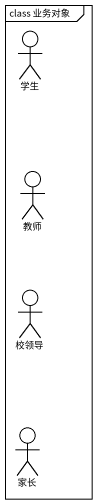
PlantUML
@startuml
mainframe class 业务对象
actor 学生
actor 教师
actor 校领导
actor 家长
@enduml
